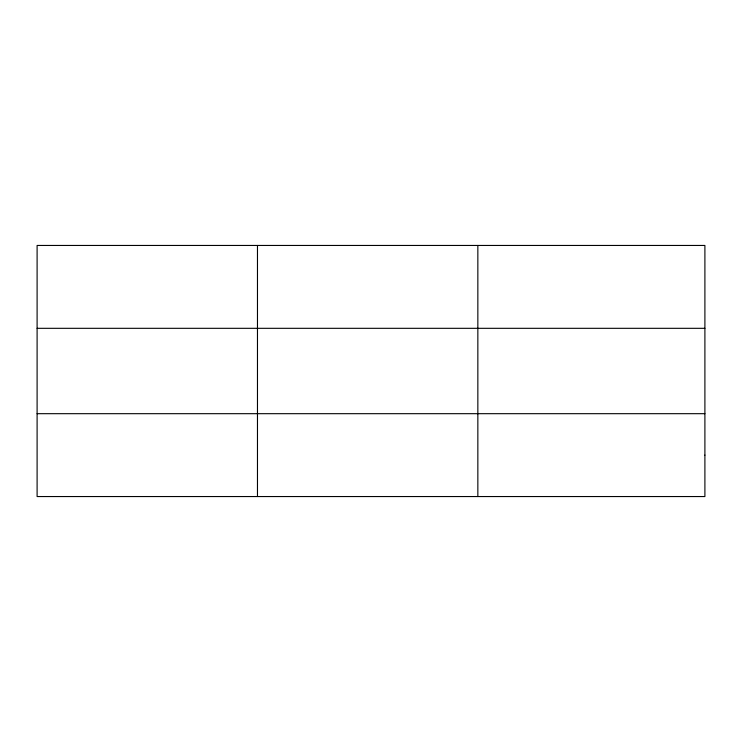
<?xml version="1.0" encoding="UTF-8"?>
<svg xmlns="http://www.w3.org/2000/svg" width="742" height="742" viewBox="0 0 742 742"><rect width="100%" height="100%" fill="white"/><g stroke="black" fill="none" stroke-linecap="round" stroke-linejoin="round"><path stroke-width="1.11" d="M257.474 245.454L257.474 496.546M477.848 245.454L477.848 496.546M37.1 328.316L704.9 328.316M37.1 413.684L704.9 413.684M704.9 455.115L704.9 496.546L37.1 496.546L37.1 245.454L704.9 245.454L704.9 455.115"/></g></svg>
